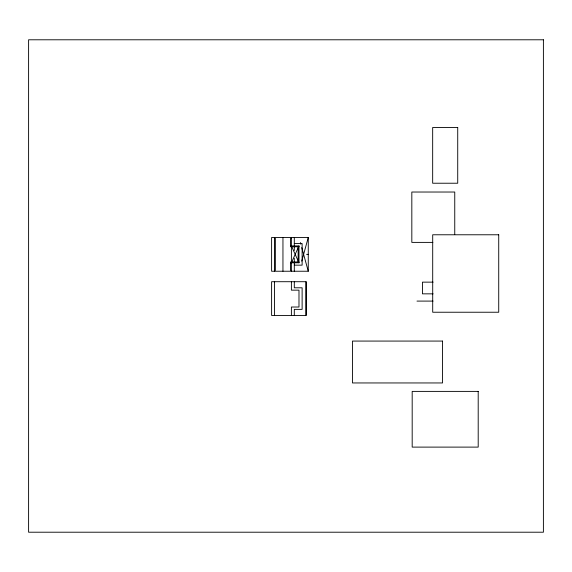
<?xml version="1.0" encoding="UTF-8"?>
<svg xmlns="http://www.w3.org/2000/svg" width="572" height="572" viewBox="0 0 572 572"><rect width="100%" height="100%" fill="white"/><g stroke="black" fill="none" stroke-linecap="round" stroke-linejoin="round"><path stroke-width="0.86" d="M306.07 315.458L306.07 281.71L271.607 281.71L271.607 315.458L306.07 315.458L306.07 281.71M301.766 261.111L308.265 237.487L271.607 237.487L271.607 271.235L308.265 271.235L308.265 237.487M291.391 262.798L298.984 245.924L290.547 245.924M274.517 238.331L275.361 238.331L275.361 270.392L274.517 270.392M291.391 238.331L290.547 238.331L290.547 246.768L298.984 246.768M432.854 242.392L411.826 242.392L411.826 192.028L454.754 192.028L454.754 234.441M294.301 243.572L302.123 243.572L302.123 265.151L294.301 265.151M306.578 254.361L308.265 254.361M298.984 261.955L290.547 261.955L290.547 270.392L291.391 270.392M290.547 262.798L298.984 262.798L298.984 245.924M433.104 282.139L422.451 282.139L422.451 293.844L433.104 293.844M416.988 301.094L433.054 301.094M291.391 245.924L298.984 262.798M300.379 242.549L300.843 244.237M301.766 247.612L308.265 271.235M298.141 246.768L298.141 261.955M294.301 237.487L294.301 250.479M294.301 258.244L294.301 271.235M294.301 281.71L294.301 287.795L302.123 287.795L302.123 309.373L294.301 309.373L294.301 315.458M291.391 237.487L291.391 271.235M291.391 281.71L291.391 290.147L298.984 290.147L298.984 307.021L291.391 307.021L291.391 315.458M282.954 237.487L282.954 271.235M274.517 237.487L274.517 271.235M274.517 281.71L274.517 315.458M543.4 39.79L28.6 39.79L28.6 532.21L543.4 532.21L543.4 39.79M457.722 127.506L432.668 127.506L432.668 183.226L457.722 183.226L457.722 127.506M498.727 234.777L432.704 234.777L432.704 312.233L498.727 312.233L498.727 234.777M442.542 341.069L352.466 341.069L352.466 382.954L442.542 382.954L442.542 341.069M478.199 391.391L412.183 391.391L412.183 447.111L478.199 447.111L478.199 391.391"/></g></svg>
